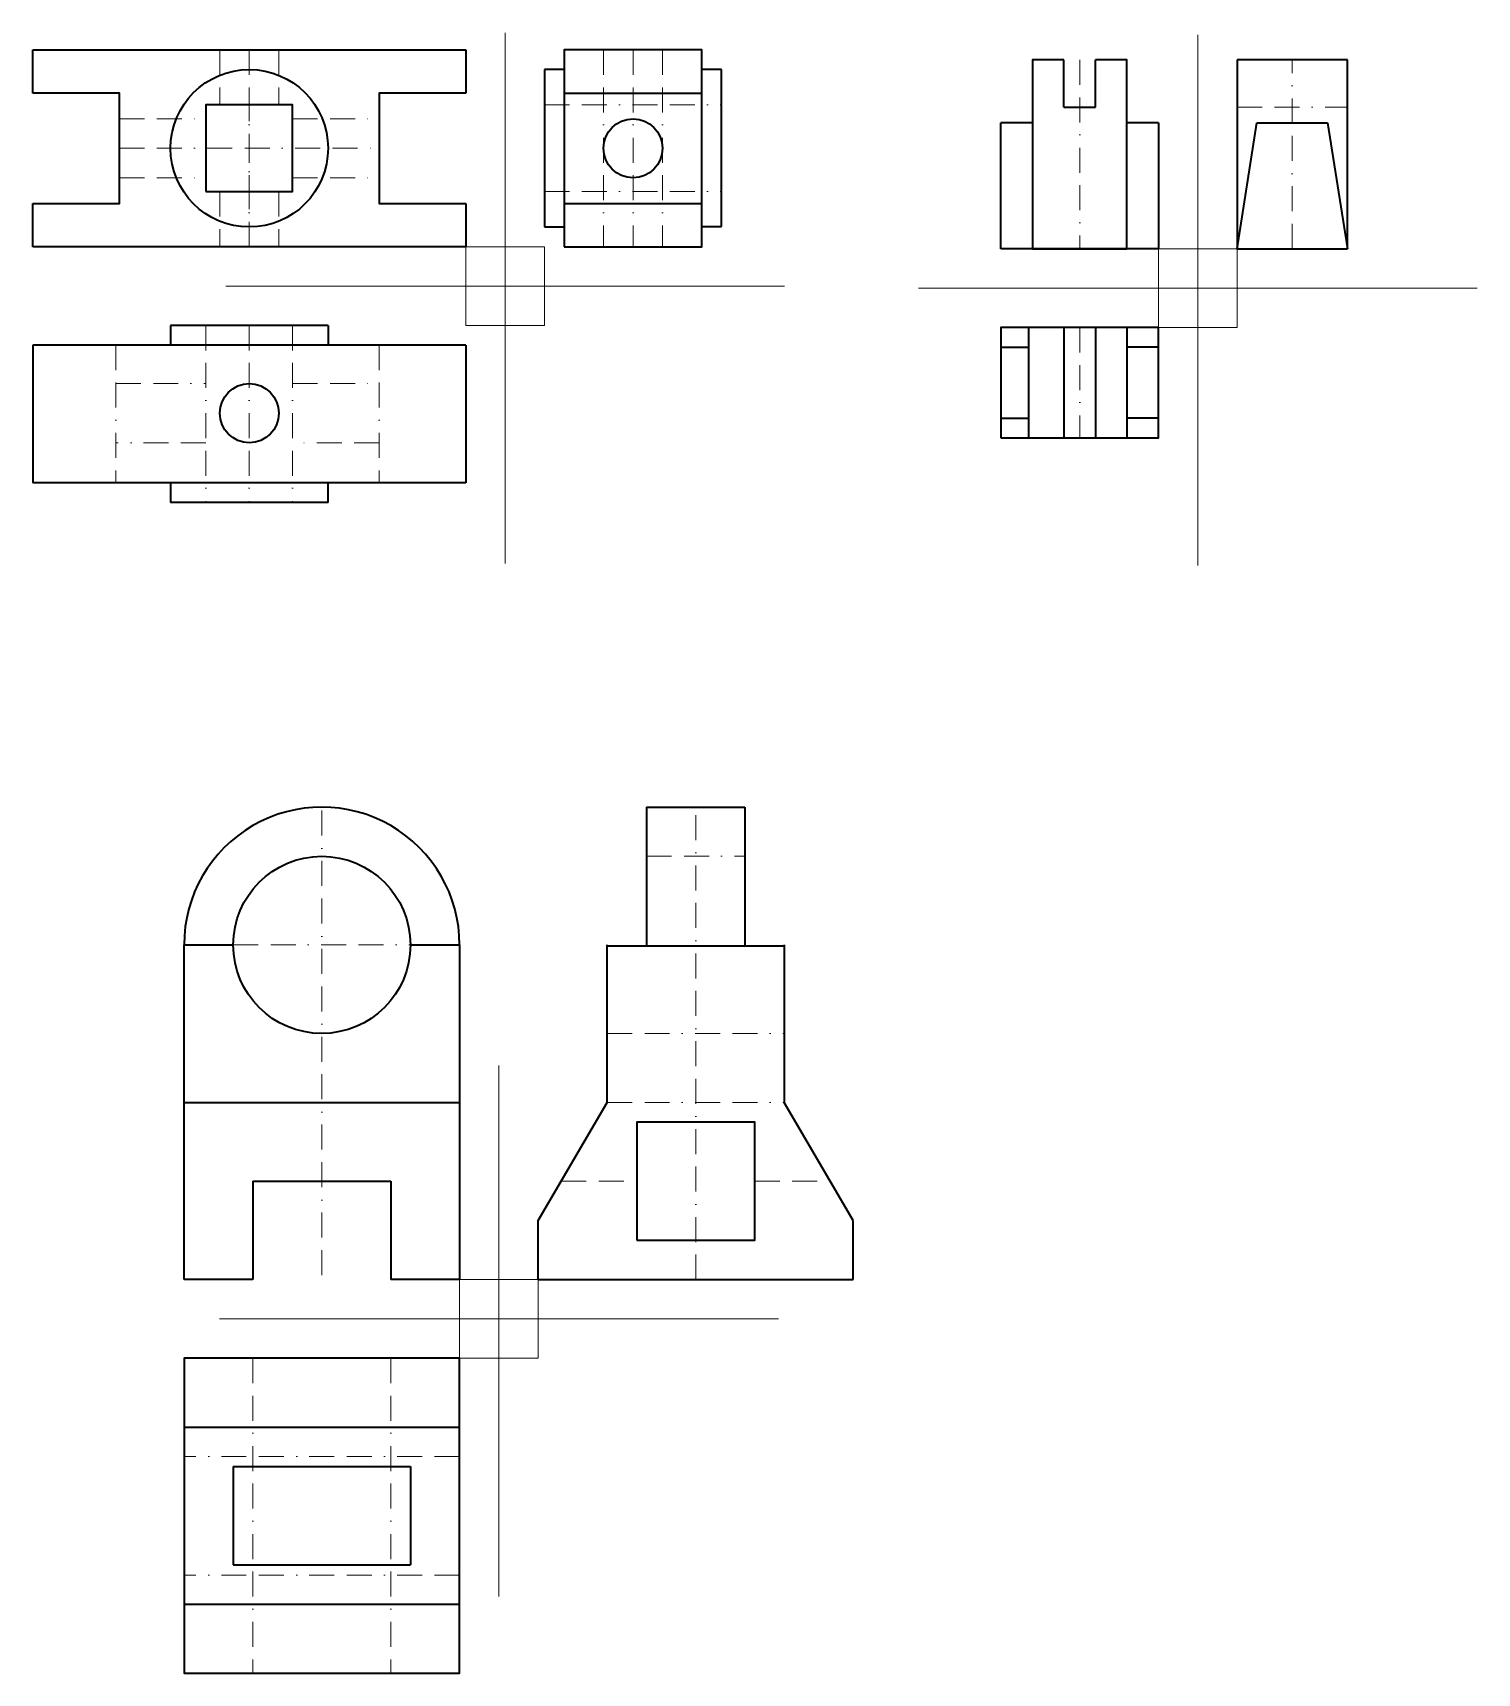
# Model space of a CAD drawing. Header units: millimetres. Extents: x 18140505335 to 18140505702, y 6909530443 to 6909530860.
import ezdxf

# ---------------------------------------------------------------- set-up
doc = ezdxf.new("R2010")
doc.units = ezdxf.units.MM
doc.linetypes.add('MORSE_G2', pattern=[22.225, 6.35, -3.175, 6.35, -3.175, 0, -3.175])
for name, color, linetype, lineweight in [('ocultas', 220, 'MORSE_G2', 9), ('proyeccion', 1, 'Continuous', 9), ('trazos', 5, 'Continuous', 35)]:
    doc.layers.add(name, color=color, linetype=linetype, lineweight=lineweight)

msp = doc.modelspace()

# ---------------------------------------------------------------- linework, layer by layer
at = {"layer": 'ocultas'}
for p, q in [((18140505382.94664, 6909530855.705831), (18140505382.94664, 6909530841.70583)), ((18140505390.44664, 6909530855.705831), (18140505390.44664, 6909530805.705831)), ((18140505390.44664, 6909530855.705831), (18140505390.44664, 6909530805.705831)), ((18140505390.44664, 6909530855.705831), (18140505390.44664, 6909530805.705831)), ((18140505390.44664, 6909530855.705831), (18140505390.44664, 6909530805.705831)), ((18140505397.94664, 6909530855.705831), (18140505397.94664, 6909530841.70583)), ((18140505480.44664, 6909530855.705831), (18140505480.44664, 6909530805.705831)), ((18140505487.94664, 6909530855.705831), (18140505487.94664, 6909530805.705831)), ((18140505495.44664, 6909530855.705831), (18140505495.44664, 6909530805.705831)), ((18140505601.41507, 6909530853.163071), (18140505601.41507, 6909530805.163071)), ((18140505605.41507, 6909530853.163071), (18140505613.41507, 6909530853.16307)), ((18140505655.41507, 6909530805.163072), (18140505655.41507, 6909530853.163071)), ((18140505390.44664, 6909530805.705831), (18140505390.44664, 6909530844.705832)), ((18140505465.44664, 6909530841.705831), (18140505510.44664, 6909530841.70583)), ((18140505641.41507, 6909530841.163072), (18140505669.41507, 6909530841.163071)), ((18140505357.44664, 6909530838.205832), (18140505379.44664, 6909530838.205831)), ((18140505401.44664, 6909530838.205831), (18140505423.44664, 6909530838.205831)), ((18140505357.44664, 6909530830.705831), (18140505423.44664, 6909530830.70583)), ((18140505357.44664, 6909530823.205829), (18140505379.44664, 6909530823.205829)), ((18140505401.44664, 6909530823.205828), (18140505423.44664, 6909530823.205829)), ((18140505382.94664, 6909530819.70583), (18140505382.94664, 6909530805.705831)), ((18140505397.94664, 6909530819.70583), (18140505397.94664, 6909530805.705831)), ((18140505465.44664, 6909530819.70583), (18140505510.44664, 6909530819.70583)), ((18140505379.44664, 6909530785.705831), (18140505379.44664, 6909530740.70583)), ((18140505390.44664, 6909530785.705831), (18140505390.44664, 6909530740.705832)), ((18140505401.446659, 6909530785.705831), (18140505401.446659, 6909530740.705831)), ((18140505401.446659, 6909530785.70583), (18140505401.446659, 6909530740.705831)), ((18140505597.41507, 6909530785.16307), (18140505597.41507, 6909530757.16307)), ((18140505601.41507, 6909530785.16307), (18140505601.41507, 6909530757.16307)), ((18140505356.544338, 6909530780.70583), (18140505356.544338, 6909530745.705829)), ((18140505423.44664, 6909530780.705829), (18140505423.44664, 6909530745.705829)), ((18140505356.544338, 6909530770.914297), (18140505379.44664, 6909530770.914297)), ((18140505390.44664, 6909530770.914297), (18140505390.442478, 6909530770.914297)), ((18140505390.442589, 6909530770.914297), (18140505390.449249, 6909530770.914298)), ((18140505390.442638, 6909530770.914297), (18140505390.450878, 6909530770.914297)), ((18140505390.443298, 6909530770.914297), (18140505390.450699, 6909530770.914297)), ((18140505401.44664, 6909530770.914297), (18140505423.44664, 6909530770.914297)), ((18140505423.44664, 6909530770.914297), (18140505423.44664, 6909530770.285714)), ((18140505379.44664, 6909530755.914299), (18140505356.544338, 6909530755.914299)), ((18140505390.45192, 6909530755.9143), (18140505390.441368, 6909530755.9143)), ((18140505390.45121, 6909530755.914299), (18140505390.44154, 6909530755.9143)), ((18140505390.44664, 6909530755.914298), (18140505390.44973, 6909530755.914299)), ((18140505423.446629, 6909530755.914299), (18140505401.44664, 6909530755.9143)), ((18140505408.870079, 6909530544.493045), (18140505408.870079, 6909530663.351645)), ((18140505503.870079, 6909530543.351648), (18140505503.870079, 6909530663.351645)), ((18140505491.37009, 6909530650.851645), (18140505516.37009, 6909530650.851645)), ((18140505386.370079, 6909530628.351645), (18140505431.370079, 6909530628.351644)), ((18140505481.370079, 6909530605.851645), (18140505526.370079, 6909530605.851646)), ((18140505481.370079, 6909530588.351653), (18140505526.370079, 6909530588.351663)), ((18140505469.703411, 6909530568.351648), (18140505488.870079, 6909530568.351648)), ((18140505518.870079, 6909530568.351648), (18140505538.036751, 6909530568.351648)), ((18140505391.370079, 6909530523.351648), (18140505391.370079, 6909530443.351648)), ((18140505426.370079, 6909530523.351648), (18140505426.370079, 6909530443.351648)), ((18140505443.870079, 6909530498.421648), (18140505373.870079, 6909530498.421648)), ((18140505443.870079, 6909530468.281649), (18140505373.870079, 6909530468.281649))]:
    msp.add_line(p, q, dxfattribs=at)
at = {"layer": 'proyeccion'}
for p, q in [((18140505455.44664, 6909530860.033362), (18140505455.44664, 6909530725.228612)), ((18140505631.41507, 6909530859.490603), (18140505631.415058, 6909530724.685853)), ((18140505465.44664, 6909530805.705831), (18140505445.44664, 6909530805.705831)), ((18140505445.44664, 6909530805.705831), (18140505445.44664, 6909530785.705831)), ((18140505465.44664, 6909530785.705831), (18140505465.44664, 6909530805.705831)), ((18140505641.41507, 6909530805.163072), (18140505621.41507, 6909530805.163072)), ((18140505621.41507, 6909530805.163072), (18140505621.41507, 6909530785.163072)), ((18140505641.41507, 6909530785.163072), (18140505641.41507, 6909530805.163072)), ((18140505384.456421, 6909530795.705832), (18140505526.436859, 6909530795.705832)), ((18140505560.42485, 6909530795.163073), (18140505702.405281, 6909530795.163073)), ((18140505445.44664, 6909530785.705831), (18140505465.44664, 6909530785.705831)), ((18140505621.41507, 6909530785.163072), (18140505641.41507, 6909530785.163072)), ((18140505453.870079, 6909530597.67918), (18140505453.870079, 6909530462.87443)), ((18140505463.870079, 6909530543.351648), (18140505443.870079, 6909530543.351648)), ((18140505443.870079, 6909530543.351648), (18140505443.870079, 6909530523.351648)), ((18140505463.870079, 6909530523.351648), (18140505463.870079, 6909530543.351648)), ((18140505382.87986, 6909530533.351649), (18140505524.860291, 6909530533.351649)), ((18140505443.870079, 6909530523.351648), (18140505463.870079, 6909530523.351648))]:
    msp.add_line(p, q, dxfattribs=at)
at = {"layer": 'trazos'}
for p, q in [((18140505335.44664, 6909530855.705831), (18140505445.44664, 6909530855.705831)), ((18140505335.44664, 6909530844.705832), (18140505335.44664, 6909530855.705831)), ((18140505445.44664, 6909530855.705831), (18140505445.44664, 6909530844.705832)), ((18140505465.44664, 6909530850.705831), (18140505465.44664, 6909530810.705831)), ((18140505470.44664, 6909530850.705831), (18140505465.44664, 6909530850.705831)), ((18140505510.44664, 6909530850.705831), (18140505505.44664, 6909530850.705831)), ((18140505510.44664, 6909530810.853839), (18140505510.44664, 6909530850.705831)), ((18140505597.41507, 6909530841.163071), (18140505597.41507, 6909530853.16307)), ((18140505605.41507, 6909530841.163071), (18140505605.41507, 6909530853.16307)), ((18140505669.41507, 6909530853.163072), (18140505641.41507, 6909530853.163071)), ((18140505641.41507, 6909530853.163071), (18140505641.41507, 6909530805.163072)), ((18140505669.41507, 6909530805.163072), (18140505669.41507, 6909530853.163072)), ((18140505470.39846, 6909530844.705832), (18140505505.44664, 6909530844.705832)), ((18140505597.41507, 6909530841.163071), (18140505605.41507, 6909530841.163071)), ((18140505589.41507, 6909530837.163071), (18140505581.41507, 6909530837.163071)), ((18140505581.41507, 6909530805.163072), (18140505581.41507, 6909530837.16307)), ((18140505621.41507, 6909530837.163071), (18140505613.41507, 6909530837.163071)), ((18140505621.41507, 6909530837.16307), (18140505621.41507, 6909530805.163071)), ((18140505641.41507, 6909530805.163072), (18140505646.41507, 6909530837.163071)), ((18140505646.41507, 6909530837.163071), (18140505664.41507, 6909530837.163071)), ((18140505664.41507, 6909530837.163071), (18140505669.41507, 6909530805.163072)), ((18140505335.44664, 6909530805.705831), (18140505335.44664, 6909530816.705832)), ((18140505445.44664, 6909530816.705832), (18140505445.44664, 6909530805.70583)), ((18140505470.44664, 6909530816.705831), (18140505505.44664, 6909530816.705831)), ((18140505465.44664, 6909530810.705831), (18140505470.44664, 6909530810.705831)), ((18140505465.44664, 6909530810.705831), (18140505470.44664, 6909530810.705831)), ((18140505505.44664, 6909530810.853839), (18140505510.44664, 6909530810.853839)), ((18140505445.44664, 6909530805.705831), (18140505335.44664, 6909530805.705831)), ((18140505621.41507, 6909530805.163072), (18140505581.41507, 6909530805.163072)), ((18140505641.41507, 6909530805.163072), (18140505669.41507, 6909530805.163072)), ((18140505410.44664, 6909530785.705831), (18140505370.44664, 6909530785.705831)), ((18140505370.44664, 6909530785.70583), (18140505370.44664, 6909530780.70583)), ((18140505410.44664, 6909530785.70583), (18140505410.44664, 6909530780.705829)), ((18140505588.391651, 6909530785.163071), (18140505588.391651, 6909530757.16307)), ((18140505597.41507, 6909530785.16307), (18140505597.41507, 6909530757.16307)), ((18140505605.41507, 6909530785.16307), (18140505605.41507, 6909530757.16307)), ((18140505613.41507, 6909530785.16307), (18140505613.41507, 6909530757.16307)), ((18140505445.44664, 6909530780.70583), (18140505335.44664, 6909530780.70583)), ((18140505335.44664, 6909530780.70583), (18140505335.44664, 6909530745.705829)), ((18140505445.44664, 6909530780.70583), (18140505445.44664, 6909530745.70583)), ((18140505581.41507, 6909530780.16307), (18140505588.391651, 6909530780.16307)), ((18140505621.41507, 6909530780.16307), (18140505613.41507, 6909530780.163071)), ((18140505581.41507, 6909530762.16307), (18140505588.391651, 6909530762.16307)), ((18140505621.41507, 6909530762.16307), (18140505613.41507, 6909530762.16307)), ((18140505445.44664, 6909530745.70583), (18140505335.44664, 6909530745.70583)), ((18140505370.44664, 6909530745.70583), (18140505370.44664, 6909530740.70583)), ((18140505410.44664, 6909530740.705831), (18140505410.44664, 6909530745.705831)), ((18140505410.44664, 6909530740.705831), (18140505370.44664, 6909530740.70583)), ((18140505491.37009, 6909530663.351645), (18140505516.37009, 6909530663.351645)), ((18140505491.37009, 6909530663.351645), (18140505491.37009, 6909530628.148259)), ((18140505516.37009, 6909530663.351645), (18140505516.37009, 6909530628.148259)), ((18140505373.870079, 6909530543.351648), (18140505373.870079, 6909530628.351648)), ((18140505373.870079, 6909530628.351648), (18140505386.370079, 6909530628.351647)), ((18140505431.370079, 6909530628.351644), (18140505443.870079, 6909530628.351643)), ((18140505443.870079, 6909530628.351643), (18140505443.870079, 6909530543.351649)), ((18140505481.370079, 6909530588.351652), (18140505481.370079, 6909530628.351642)), ((18140505526.370079, 6909530628.351642), (18140505526.370079, 6909530588.351662)), ((18140505481.370079, 6909530628.148259), (18140505526.370079, 6909530628.148259)), ((18140505373.870079, 6909530588.351648), (18140505443.870079, 6909530588.351649)), ((18140505463.870079, 6909530558.351648), (18140505481.370079, 6909530588.351653)), ((18140505543.870079, 6909530558.351648), (18140505526.370079, 6909530588.351663)), ((18140505391.370079, 6909530568.351648), (18140505426.370079, 6909530568.351648)), ((18140505391.370079, 6909530568.351648), (18140505391.370079, 6909530543.351648)), ((18140505426.370079, 6909530568.351648), (18140505426.370079, 6909530543.351648)), ((18140505463.870079, 6909530543.351648), (18140505463.870079, 6909530558.351648)), ((18140505543.870079, 6909530543.351648), (18140505543.870079, 6909530558.351648)), ((18140505391.370079, 6909530543.351647), (18140505373.870079, 6909530543.351648)), ((18140505443.870079, 6909530543.351648), (18140505426.370079, 6909530543.351647)), ((18140505463.870079, 6909530543.351648), (18140505543.870079, 6909530543.351648)), ((18140505373.870079, 6909530505.851649), (18140505443.870079, 6909530505.851649)), ((18140505386.370079, 6909530495.851648), (18140505431.370079, 6909530495.851648)), ((18140505386.370079, 6909530495.851648), (18140505386.370079, 6909530470.851648)), ((18140505431.370079, 6909530495.851648), (18140505431.370079, 6909530470.851648)), ((18140505386.370079, 6909530470.851648), (18140505431.370079, 6909530470.851648)), ((18140505373.870079, 6909530460.851647), (18140505443.870079, 6909530460.851647))]:
    msp.add_line(p, q, dxfattribs=at)
for points in [[(18140505470.44664, 6909530805.705831), (18140505505.44664, 6909530805.705831), (18140505505.44664, 6909530855.705831), (18140505470.44664, 6909530855.705831)], [(18140505379.44664, 6909530819.70583), (18140505401.44664, 6909530819.70583), (18140505401.44664, 6909530841.70583), (18140505379.44664, 6909530841.70583)], [(18140505581.41507, 6909530757.16307), (18140505621.41507, 6909530757.16307), (18140505621.41507, 6909530785.16307), (18140505581.41507, 6909530785.16307)], [(18140505488.870079, 6909530553.351648), (18140505518.870079, 6909530553.351648), (18140505518.870079, 6909530583.351648), (18140505488.870079, 6909530583.351648)], [(18140505443.870079, 6909530523.351648), (18140505373.870079, 6909530523.351648), (18140505373.870079, 6909530443.351648), (18140505443.870079, 6909530443.351648)]]:
    msp.add_lwpolyline(points, close=True, dxfattribs=at)
for points in [[(18140505597.41507, 6909530853.163071), (18140505589.41507, 6909530853.163071), (18140505589.41507, 6909530805.163071), (18140505613.41507, 6909530805.163071), (18140505613.41507, 6909530853.163071), (18140505605.41507, 6909530853.163071)], [(18140505335.44664, 6909530816.705832), (18140505357.44664, 6909530816.705832), (18140505357.44664, 6909530844.705832), (18140505335.44664, 6909530844.705832)], [(18140505445.44664, 6909530844.705831), (18140505423.44664, 6909530844.705831), (18140505423.44664, 6909530816.705831), (18140505445.44664, 6909530816.705831)]]:
    msp.add_lwpolyline(points, dxfattribs=at)
for centre, radius in [((18140505390.44664, 6909530830.705831), 20), ((18140505487.94664, 6909530830.705831), 7.5), ((18140505390.44664, 6909530763.414298), 7.5), ((18140505408.870079, 6909530628.351645), 22.5)]:
    msp.add_circle(centre, radius, dxfattribs=at)
msp.add_arc((18140505408.870079, 6909530628.351645), 35, 359.99518842, 180, dxfattribs=at)

doc.saveas('drawing.dxf')
